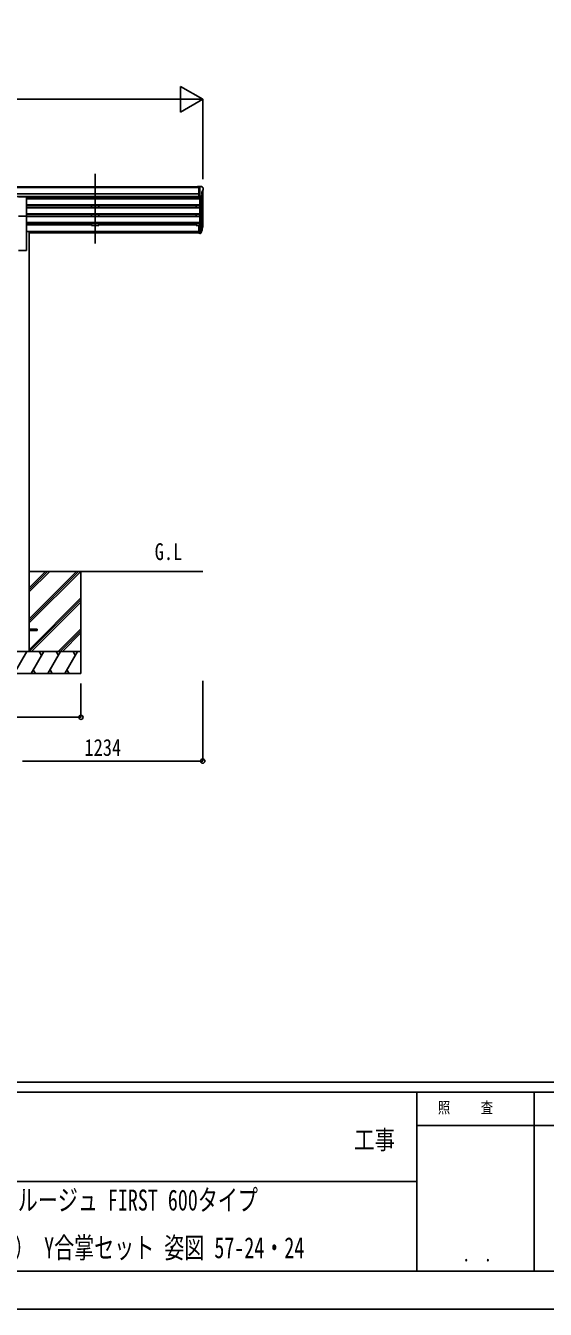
# Model space of a CAD drawing. Units: millimetres, scale not verified. Extents: x -14718 to 14718, y -10395 to 10395.
# Drawn here: x 1854 to 5413, y -10395 to -1598 of the extents above; entities that cross this region are included whole.
import ezdxf
from ezdxf.enums import TextEntityAlignment as Align

# ---------------------------------------------------------------- set-up
doc = ezdxf.new("R2010")
doc.units = ezdxf.units.MM
doc.header["$LTSCALE"] = 50
for name, color, linetype in [('0-2_USER1', 3, 'Continuous'), ('0-3_YKK_12', 2, 'Continuous'), ('0-4_YKK_13', 4, 'Continuous'), ('0-5_YKK_A1', 4, 'Continuous'), ('0-6_YKK_D', 6, 'Continuous'), ('0-7_YKK_ZWAK', 7, 'Continuous')]:
    doc.layers.add(name, color=color, linetype=linetype)
doc.styles.add('ＭＳ ゴシック', font='')
doc.styles.get('ＭＳ ゴシック').set_extended_font_data('MS Gothic')

msp = doc.modelspace()

# ---------------------------------------------------------------- linework, layer by layer
at = {"layer": '0-3_YKK_12'}
msp.add_line((2330.57, -2613.08), (2330.57, -3090.6), dxfattribs=at)
at = {"layer": '0-4_YKK_13'}
for p, q in [((3040.07, -2700.61), (3030.07, -2700.69)), ((3030.07, -2702.21), (3030.07, -2700.69)), ((3040.07, -2772.59), (3040.07, -2700.61)), ((3058.57, -2700.61), (3040.07, -2700.61)), ((3046.57, -2773.59), (3046.57, -2700.61)), ((3058.57, -2700.61), (3060.9, -2700.75)), ((3061.66, -2701.17), (3065.73, -2706.98)), ((3068.57, -2709.98), (3068.57, -2710.61)), ((1805.07, -2771.24), (1860.07, -2771.24)), ((1860.07, -2903.03), (1860.07, -2771.24)), ((3040.07, -2772.59), (3046.57, -2772.59)), ((3046.57, -2773.59), (3051.78, -2773.27)), ((3054.19, -2771.78), (3063.2, -2756.18)), ((3060.57, -2735.12), (3060.57, -2751.4)), ((3066.04, -2731.79), (3060.72, -2734.86)), ((1805.07, -2903.03), (1860.07, -2903.03)), ((3040.07, -2966.21), (3040.07, -3020.24)), ((3040.07, -2966.21), (3046.57, -2966.21)), ((3046.57, -2966.21), (3046.57, -3020.98)), ((3064.87, -2979.02), (3061.6, -2986.09)), ((3065.48, -2980.4), (3061.6, -2988.35)), ((3040.07, -3006.34), (3046.57, -3006.34)), ((3040.07, -3011.22), (3046.57, -3011.22)), ((3040.07, -3020.24), (3046.57, -3020.24)), ((3046.57, -3011.24), (3051.7, -3011.24)), ((3046.57, -3013.05), (3051.41, -3013.05)), ((3046.57, -3020.98), (3051.41, -3020.98)), ((3053, -3010.56), (3060.76, -2995.16)), ((3062.21, -2995.52), (3054.01, -3011.69)), ((3062.82, -2996.08), (3054.01, -3019.63)), ((3063.16, -2991.67), (3062.82, -2996.08)), ((1932.57, -5733), (1877.57, -5733)), ((1932.57, -5742), (1877.57, -5742)), ((1932.57, -5733), (1932.57, -5742))]:
    msp.add_line(p, q, dxfattribs=at)
for centre, radius, start, end in [((3060.84, -2701.75), 1, 35, 86.5), ((3065.57, -2709.98), 3, 0, 87), ((2866.57, -2710.61), 202, 355.05096, 0), ((3051.6, -2770.28), 3, 273.5, 330), ((3060.87, -2735.12), 0.3, 120, 180), ((3060.87, -2751.4), 0.3, 180, 265.2833), ((3060.6, -2754.68), 3, 330, 85.2833), ((3061.66, -2727.42), 6.18, 315.00103, 354.2965), ((3035.98, -2969.53), 30.41, 341.80266, 352.8448), ((3037.39, -2971.28), 29.53, 342.01856, 353.49194)]:
    msp.add_arc(centre, radius, start, end, dxfattribs=at)
for centre, major_axis, ratio, start_param, end_param in [((3061.86, -2991.67), (-1.3, 0), 0.90356, 2.9359903, 4.9130961), ((2978.71, -2965.04), (-87.93, 4.42), 0.541684, 3.060334, 3.2172517), ((2977.92, -2971.72), (89.06, 1.43), 0.57596, 6.1985533, 6.3701348), ((3051.41, -3010.34), (3, 0), 0.90356, 4.712389, 5.7595865), ((3051.41, -3018.27), (-3, 0), 0.90356, 1.5707963, 2.6179939), ((3051.7, -3009.89), (1.5, 0), 0.90356, 4.712389, 5.7595865), ((2976.65, -2971.62), (88.05, 0), 0.90356, 5.9828017, 6.0168888), ((2975.94, -2975.48), (89.07, 0), 0.90356, 6.0316505, 6.077583)]:
    msp.add_ellipse(centre, major_axis=major_axis, ratio=ratio, start_param=start_param, end_param=end_param, dxfattribs=at)
at = {"layer": '0-5_YKK_A1'}
for p, q in [((3040.07, -2702.21), (-2674.93, -2702.21)), ((3040.07, -2707.43), (-2674.93, -2707.43)), ((3040.07, -2750.96), (-2674.93, -2750.96)), ((3040.07, -2768.81), (-2674.93, -2768.81)), ((3040.07, -2772.16), (1860.07, -2772.16)), ((1860.07, -2784.57), (3046.57, -2784.57)), ((2305.57, -2772.06), (2305.57, -2784.57)), ((2355.57, -2772.06), (2355.57, -2784.47)), ((3021.57, -2772.06), (3021.57, -2784.57)), ((3046.57, -2773.59), (3046.57, -2966.21)), ((3052.57, -2773.11), (3052.58, -3010.99)), ((3061.6, -2758.95), (3061.6, -2992.56)), ((3066.57, -2731.18), (3066.57, -2965.85)), ((1860.07, -2826.44), (3046.57, -2826.44)), ((1860.07, -2827.94), (3046.57, -2827.94)), ((1860.07, -2832.26), (3046.57, -2832.26)), ((1860.07, -2845.11), (3046.57, -2845.11)), ((1860.07, -2886.99), (3046.57, -2886.99)), ((1860.07, -2888.49), (3046.57, -2888.49)), ((1860.07, -2892.8), (3046.57, -2892.8)), ((1860.07, -2903.03), (1860.07, -3137.49)), ((2305.57, -2832.26), (2305.57, -2845.11)), ((2305.57, -2892.8), (2305.57, -2905.56)), ((2355.57, -2832.26), (2355.57, -2845.11)), ((2355.57, -2892.8), (2355.57, -2905.66)), ((3021.57, -2832.26), (3021.57, -2845.11)), ((3021.57, -2892.8), (3021.57, -2905.66)), ((1860.07, -2905.66), (3046.57, -2905.66)), ((1860.07, -2947.54), (3046.57, -2947.54)), ((1860.07, -2949.04), (3046.57, -2949.04)), ((1860.07, -2953.35), (3046.57, -2953.35)), ((1860.07, -2961.9), (2305.57, -2961.9)), ((2305.57, -2953.35), (2305.57, -2966.84)), ((2355.57, -2966.84), (2305.57, -2966.84)), ((2355.57, -2953.35), (2355.57, -2966.84)), ((3021.57, -2961.9), (2355.57, -2961.9)), ((3021.57, -2953.35), (3021.57, -2966.84)), ((3021.57, -2966.84), (3040.07, -2966.84)), ((1877.77, -3008.49), (1860.07, -3008.49)), ((1877.77, -3008.49), (1877.77, -5887.5)), ((1877.77, -3008.91), (3040.07, -3008.91)), ((1877.77, -3010.31), (3040.07, -3010.31)), ((3040.07, -3018), (1877.77, -3018)), ((1805.07, -3137.49), (1860.07, -3137.49)), ((1877.77, -5337.5), (3066.57, -5337.5)), ((1877.77, -5690.35), (2230.62, -5337.5)), ((1877.77, -5676.21), (2216.48, -5337.5)), ((1877.77, -5662.06), (2202.34, -5337.5)), ((1877.77, -5478.22), (2018.49, -5337.5)), ((1877.77, -5464.08), (2004.35, -5337.5)), ((1877.77, -5449.93), (1990.2, -5337.5)), ((2232.57, -5337.5), (2232.57, -6037.5)), ((1877.77, -5874.19), (2232.57, -5519.4)), ((1878.61, -5887.5), (2232.57, -5533.54)), ((1892.75, -5887.5), (2232.57, -5547.68)), ((2076.6, -5887.5), (2232.57, -5731.53)), ((2090.74, -5887.5), (2232.57, -5745.67)), ((2104.88, -5887.5), (2232.57, -5759.81)), ((2232.57, -5887.5), (1432.57, -5887.5)), ((1775.06, -6037.5), (1861.66, -5887.5)), ((1890.53, -6037.5), (1977.13, -5887.5)), ((1962.13, -5913.48), (1947.13, -5887.5)), ((2006, -6037.5), (2092.6, -5887.5)), ((2077.6, -5913.48), (2062.6, -5887.5)), ((2121.47, -6037.5), (2208.07, -5887.5)), ((2178.07, -5887.5), (2193.07, -5913.48)), ((1432.57, -6037.5), (2232.57, -6037.5)), ((1905.52, -6011.52), (1920.52, -6037.5)), ((2021, -6011.52), (2035.99, -6037.5)), ((2136.47, -6011.52), (2151.46, -6037.5))]:
    msp.add_line(p, q, dxfattribs=at)
at = {"layer": '0-6_YKK_D'}
for p, q in [((3066.57, -2102.21), (2915.01, -2014.71)), ((2915.01, -2014.71), (2915.01, -2189.71)), ((-2526.43, -2102.21), (2891.57, -2102.21)), ((3066.57, -2102.21), (2763.46, -2102.21)), ((3066.57, -2102.21), (2915.01, -2189.71)), ((3066.57, -2650.61), (3066.57, -2101.21)), ((2232.57, -6106.89), (2232.57, -6338.5)), ((3066.57, -6087.5), (3066.57, -6638.5)), ((1432.57, -6337.5), (2232.57, -6337.5)), ((1832.57, -6637.5), (3066.57, -6637.5))]:
    msp.add_line(p, q, dxfattribs=at)
for centre, radius in [((2232.57, -6337.5), 14.38), ((3066.57, -6637.5), 14.88)]:
    msp.add_circle(centre, radius, dxfattribs=at)
at = {"layer": '0-7_YKK_ZWAK'}
for p, q in [((13632.57, -8837.5), (-13667.43, -8837.5)), ((4532.57, -8907.5), (-17.43, -8907.5)), ((5337.57, -8907.5), (5337.57, -10132.5)), ((6947.57, -9135), (4532.57, -9135)), ((-17.43, -9520), (4532.57, -9520)), ((-17.43, -10132.5), (4532.57, -10132.5)), ((4532.57, -10132.5), (6947.57, -10132.5))]:
    msp.add_line(p, q, dxfattribs=at)
msp.add_lwpolyline([(-14717.5, -10395), (14717.5, -10395), (14717.5, 10395), (-14717.5, 10395)], close=True, dxfattribs=at)
msp.add_lwpolyline([(6947.57, -8907.5), (4532.57, -8907.5), (4532.57, -10132.5)], dxfattribs=at)

# ---------------------------------------------------------------- texts
at = {"layer": '0-2_USER1', "style": 'ＭＳ ゴシック'}
for s, height, width, p in [('G.L', 115.5, 0.8, (2737.5, -5294.5)), ('カーポート エフルージュ FIRST 600タイプ', 143.7, 0.7, (770.78, -9760.92)), ('1台用（V0=36m/s地域仕様） Y合掌セット 姿図 57-24・24', 143.7, 0.7, (198.2, -10087.58))]:
    msp.add_text(s, height=height, dxfattribs=dict(at, width=width)).set_placement(p, align=Align.BOTTOM_LEFT)
at = {"layer": '0-6_YKK_D', "style": 'ＭＳ ゴシック', "width": 0.8}
msp.add_text('1234', height=115.5, dxfattribs=at).set_placement((2256.37, -6636.5), align=Align.BOTTOM_LEFT)
at = {"layer": '0-7_YKK_ZWAK', "style": 'ＭＳ ゴシック', "width": 0.8}
for s, height, p in [('照     査', 76.98, (4677.47, -9073.75)), ('工事', 128.3, (4103.17, -9336.13)), ('． ．', 90.71, (4847.5, -10095.23))]:
    msp.add_text(s, height=height, dxfattribs=at).set_placement(p, align=Align.BOTTOM_LEFT)

doc.saveas('drawing.dxf')
